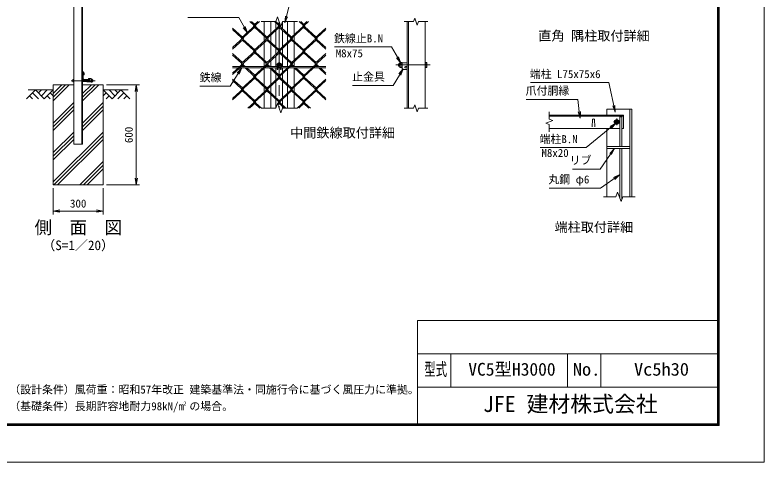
# Model space of a CAD drawing. Units: millimetres at full size. Extents: x -4200 to 4200, y -2970 to 2970.
# Drawn here: x -298 to 4200, y -2970 to -286 of the extents above; entities that cross this region are included whole.
import ezdxf
from ezdxf.enums import TextEntityAlignment as Align

# ---------------------------------------------------------------- set-up
doc = ezdxf.new("R2010")
doc.units = ezdxf.units.MM
doc.header["$LTSCALE"] = 10
doc.linetypes.add('USER1', pattern=[50.8, 31.75, -6.35, 6.35, -6.35])
for name, color, linetype, lineweight in [('0-0_D-STR1', 1, 'Continuous', 18), ('0-1_D-BMK', 2, 'USER1', 13), ('0-2_D-STR-DIM', 7, 'Continuous', 13), ('0-3_D-STR3', 3, 'Continuous', 13), ('0-4_D-BGD', 7, 'Continuous', 18), ('0-5_D-STR4', 7, 'Continuous', 18), ('0-6_D-DCR-HCH', 7, 'Continuous', 13), ('0-7_D-STR-TXT', 7, 'Continuous', 13), ('0-8_0', 7, 'Continuous', 18), ('0-A_D-STR2', 7, 'Continuous', 13), ('0-B_D-TTL', 7, 'Continuous', 18)]:
    doc.layers.add(name, color=color, linetype=linetype, lineweight=lineweight)
doc.layers.add('0-9_D-TTL-TXT', color=7, linetype='Continuous')
doc.styles.add('ＭＳ ゴシック', font='')
doc.styles.get('ＭＳ ゴシック').set_extended_font_data('MS Gothic')

# ---------------------------------------------------------------- blocks, each defined once
blk = doc.blocks.new('_Open')
at = {"layer": '0-8_0'}
blk.add_line((-10, 1.667), (0, 0), dxfattribs=at)
blk.add_lwpolyline([(-10, -1.667), (0, 0), (-10, 0)], dxfattribs=at)

msp = doc.modelspace()

# ---------------------------------------------------------------- linework, layer by layer
at = {"layer": '0-0_D-STR1'}
for p, q in [((54.53, -1061.26), (54.53, 2308.74)), ((104.53, -1061.26), (104.53, 2308.74)), ((108.53, -1061.26), (108.53, 2308.74)), ((1198.93, -404.79), (1198.93, -326.38)), ((1238.93, -397.96), (1238.93, -326.38)), ((1268.93, -333.81), (1268.93, -370.47)), ((1308.93, -327.81), (1308.93, -370.47)), ((1338.93, -397.96), (1338.93, -326.38)), ((1378.93, -404.79), (1378.93, -326.38)), ((2056.34, -846.38), (2056.34, -326.38)), ((2064.34, -846.38), (2064.34, -326.38)), ((2164.34, -846.38), (2164.34, -326.38)), ((1268.93, -379.15), (1268.93, -477.61)), ((1308.93, -379.15), (1308.93, -477.61)), ((1198.93, -443.29), (1198.93, -413.47)), ((1238.93, -450.12), (1238.93, -406.64)), ((1338.93, -450.12), (1338.93, -406.64)), ((1378.93, -443.29), (1378.93, -413.47)), ((1198.93, -557.27), (1198.93, -451.97)), ((1238.93, -550.44), (1238.93, -458.8)), ((1268.93, -486.29), (1268.93, -522.95)), ((1308.93, -486.29), (1308.93, -522.95)), ((1338.93, -550.44), (1338.93, -458.8)), ((1378.93, -557.27), (1378.93, -451.97)), ((1268.93, -531.63), (1268.93, -596.38)), ((1308.93, -531.63), (1308.93, -596.38)), ((1198.93, -595.77), (1198.93, -565.95)), ((1238.93, -596.38), (1238.93, -559.12)), ((1338.93, -596.38), (1338.93, -559.12)), ((1378.93, -595.77), (1378.93, -565.95)), ((118.53, -635.53), (108.53, -623.03)), ((1198.93, -709.75), (1198.93, -604.45)), ((1238.93, -702.92), (1238.93, -611.28)), ((1268.93, -604.38), (1268.93, -630.09)), ((1308.93, -604.38), (1308.93, -630.09)), ((1338.93, -702.92), (1338.93, -611.28)), ((1378.93, -709.75), (1378.93, -604.38)), ((109.53, -636.26), (108.53, -636.26)), ((108.53, -671.26), (108.53, -636.26)), ((111.53, -668.76), (111.53, -638.26)), ((115.53, -646.53), (115.53, -636.65)), ((115.53, -646.53), (118.53, -646.53)), ((146.53, -673.26), (116.03, -673.26)), ((118.53, -646.53), (118.53, -635.53)), ((1268.93, -638.77), (1268.93, -675.43)), ((1308.93, -638.77), (1308.93, -675.43)), ((148.53, -676.26), (113.53, -676.26)), ((148.53, -675.26), (148.53, -676.26)), ((1198.93, -748.25), (1198.93, -718.43)), ((1238.93, -755.08), (1238.93, -711.6)), ((1268.93, -684.11), (1268.93, -782.57)), ((1308.93, -684.11), (1308.93, -782.57)), ((1338.93, -755.08), (1338.93, -711.6)), ((1378.93, -748.25), (1378.93, -718.43)), ((1198.93, -846.38), (1198.93, -756.93)), ((1238.93, -846.38), (1238.93, -763.76)), ((1338.93, -846.38), (1338.93, -763.76)), ((1378.93, -846.38), (1378.93, -756.93)), ((1268.93, -791.25), (1268.93, -844.95)), ((1308.93, -791.25), (1308.93, -827.91)), ((1308.93, -836.59), (1308.93, -847.81)), ((3256, -888.2), (3256, -852.2)), ((3256, -852.2), (3406, -852.2)), ((3394, -852.2), (3394, -1378.2)), ((3406, -852.2), (3406, -1378.2)), ((3356, -888.2), (2910, -888.2)), ((3356, -894.2), (2910, -894.2)), ((3356, -968.2), (3356, -888.2)), ((3170, -914.45), (3168.5, -957.45)), ((3182, -914.45), (3183.5, -957.45)), ((3333.27, -968.2), (2910, -968.2)), ((3256, -1378.2), (3256, -968.2)), ((3356, -968.2), (3345.27, -968.2)), ((108.53, -1061.26), (54.53, -1061.26)), ((3256, -1076.2), (3394, -1076.2)), ((3256, -1088.2), (3394, -1088.2))]:
    msp.add_line(p, q, dxfattribs=at)
msp.add_lwpolyline([(115.53, -636.65), (108.53, -627.6), (108.53, -623.03)], dxfattribs=at)
for centre, radius, start, end in [((113.53, -671.26), 5, 180, 270), ((109.53, -638.26), 2, 0, 90), ((116.03, -668.76), 4.5, 180, 270), ((146.53, -675.26), 2, 0, 90), ((3176, -916.95), 6.5, 22.61986, 157.38014)]:
    msp.add_arc(centre, radius, start, end, dxfattribs=at)
at = {"layer": '0-1_D-BMK'}
for p, q in [((1288.93, -326.38), (1288.93, -846.38)), ((1308.93, -586.38), (1268.93, -586.38)), ((1988.35, -586.38), (2194.34, -586.38)), ((182.76, -680.76), (39.53, -680.76)), ((3336, -928.2), (3296, -928.2)), ((3316, -948.2), (3316, -908.2))]:
    msp.add_line(p, q, dxfattribs=at)
at = {"layer": '0-2_D-STR-DIM'}
for p, q in [((1268.41, -326.38), (1179.93, -326.38)), ((1397.93, -326.38), (1309.46, -326.38)), ((2039.84, -326.38), (2094.95, -326.38)), ((2125.73, -326.38), (2180.84, -326.38)), ((251.53, -706.26), (450.54, -706.26)), ((430.54, -1306.26), (430.54, -706.26)), ((1268.41, -846.38), (1179.93, -846.38)), ((1397.93, -846.38), (1309.46, -846.38)), ((2039.84, -846.38), (2094.95, -846.38)), ((2125.73, -846.38), (2180.84, -846.38)), ((2910, -867.94), (2910, -912.54)), ((2910, -943.33), (2910, -987.94)), ((-68.47, -1326.26), (-68.47, -1483.57)), ((231.53, -1326.26), (231.53, -1483.57)), ((251.53, -1306.26), (450.54, -1306.26)), ((3310.48, -1378.2), (3236, -1378.2)), ((3426, -1378.2), (3351.52, -1378.2)), ((-68.47, -1463.57), (231.53, -1463.57))]:
    msp.add_line(p, q, dxfattribs=at)
for points in [[(1268.41, -326.38), (1278.67, -298.19), (1299.2, -354.57), (1309.46, -326.38)], [(2125.73, -326.38), (2118.04, -347.52), (2102.64, -305.23), (2094.95, -326.38)], [(1268.41, -846.38), (1278.67, -818.19), (1299.2, -874.57), (1309.46, -846.38)], [(2125.73, -846.38), (2118.04, -867.52), (2102.64, -825.23), (2094.95, -846.38)], [(2910, -912.54), (2931.14, -920.24), (2888.86, -935.63), (2910, -943.33)], [(3351.52, -1378.2), (3341.26, -1406.39), (3320.74, -1350.01), (3310.48, -1378.2)]]:
    msp.add_lwpolyline(points, dxfattribs=at)
at = {"layer": '0-3_D-STR3'}
for p, q in [((1288.93, -571.37), (1275.93, -578.87)), ((1275.93, -578.87), (1275.93, -593.88)), ((1301.93, -578.87), (1288.93, -571.37)), ((1301.93, -593.88), (1301.93, -578.87)), ((2006.74, -578.38), (2004.34, -580.78)), ((2004.34, -580.78), (2004.34, -591.98)), ((2013.34, -578.38), (2006.74, -578.38)), ((2013.34, -598.88), (2013.34, -573.88)), ((2026.34, -578.87), (2014.79, -578.87)), ((2026.34, -601.39), (2026.34, -571.37)), ((2026.34, -574.38), (2026.34, -614.38)), ((2026.34, -574.38), (2056.34, -574.38)), ((2164.34, -571.37), (2164.34, -601.39)), ((2164.34, -571.37), (2173.55, -571.37)), ((2164.34, -578.87), (2173.55, -578.87)), ((2174.94, -573.78), (2173.55, -571.37)), ((2174.94, -573.78), (2174.94, -598.98)), ((1050.82, -596.38), (1008.93, -596.38)), ((1042.09, -604.38), (1008.93, -604.38)), ((1189.54, -604.38), (1051.56, -604.38)), ((1198.27, -596.38), (1060.29, -596.38)), ((1276.43, -604.38), (1199.02, -604.38)), ((1276.43, -596.38), (1207.75, -596.38)), ((1275.93, -593.88), (1288.93, -601.39)), ((1276.43, -594.17), (1276.43, -614.38)), ((1276.43, -614.38), (1280.43, -614.38)), ((1280.43, -596.48), (1280.43, -614.38)), ((1297.43, -604.38), (1280.43, -604.38)), ((1288.93, -601.39), (1301.93, -593.88)), ((1297.43, -596.48), (1297.43, -614.38)), ((1297.43, -614.38), (1301.43, -614.38)), ((1301.43, -594.17), (1301.43, -614.38)), ((1345.73, -596.38), (1301.43, -596.38)), ((1337, -604.38), (1301.43, -604.38)), ((1484.45, -604.38), (1346.47, -604.38)), ((1493.18, -596.38), (1355.2, -596.38)), ((1568.93, -604.38), (1493.93, -604.38)), ((1568.93, -596.38), (1502.66, -596.38)), ((2013.34, -594.38), (2006.74, -594.38)), ((2026.34, -593.88), (2014.79, -593.88)), ((2026.34, -614.38), (2056.34, -614.38)), ((2046.84, -595.38), (2056.34, -595.38)), ((2046.84, -604.38), (2056.34, -604.38)), ((2056.34, -604.38), (2056.34, -614.38)), ((2164.34, -593.88), (2173.55, -593.88)), ((2164.34, -601.39), (2173.55, -601.39)), ((2174.94, -598.98), (2173.55, -601.39)), ((49.23, -674.46), (49.92, -673.25)), ((49.23, -687.06), (49.23, -674.46)), ((54.53, -673.25), (49.92, -673.25)), ((54.53, -688.26), (54.53, -673.25)), ((158.78, -666.76), (143.78, -666.76)), ((143.78, -671.76), (143.78, -666.76)), ((148.53, -671.76), (143.78, -671.76)), ((158.78, -686.76), (158.78, -666.76)), ((158.78, -686.99), (158.78, -674.65)), ((158.78, -686.99), (158.78, -674.65)), ((159.78, -672.66), (164.28, -672.66)), ((165.28, -686.99), (165.28, -674.65)), ((165.28, -686.99), (165.28, -674.65)), ((49.23, -687.06), (49.92, -688.26)), ((54.53, -677.01), (49.92, -677.01)), ((54.53, -684.51), (49.92, -684.51)), ((54.53, -688.26), (49.92, -688.26)), ((108.53, -676.76), (133.78, -676.76)), ((108.53, -677.51), (133.78, -677.51)), ((108.53, -684.01), (133.78, -684.01)), ((108.53, -684.76), (133.78, -684.76)), ((148.53, -676.26), (133.78, -676.26)), ((133.78, -686.76), (133.78, -676.26)), ((158.78, -686.76), (133.78, -686.76)), ((164.28, -676.71), (159.78, -676.71)), ((164.28, -684.81), (159.78, -684.81)), ((159.78, -688.86), (164.28, -688.86)), ((3333.27, -898.2), (3333.27, -1076.2)), ((3345.27, -898.2), (3333.27, -898.2)), ((3345.27, -898.2), (3345.27, -1076.2)), ((3333.27, -1088.2), (3333.27, -1384.42)), ((3345.27, -1088.2), (3345.27, -1395.38))]:
    msp.add_line(p, q, dxfattribs=at)
for points in [[(2006.74, -578.38), (2006.74, -594.38), (2004.34, -591.98)], [(2026.34, -571.37), (2014.79, -571.37), (2013.34, -573.88)], [(2026.34, -601.39), (2014.79, -601.39), (2013.34, -598.88)]]:
    msp.add_lwpolyline(points, dxfattribs=at)
msp.add_lwpolyline([(3329, -920.69), (3316, -913.19), (3303, -920.69), (3303, -935.7), (3316, -943.21), (3329, -935.7)], close=True, dxfattribs=at)
for centre, radius in [((1288.93, -586.38), 12.5), ((1288.93, -586.38), 8), ((1288.93, -586.38), 5.6), ((3316, -928.2), 12.5), ((3316, -928.2), 8), ((3316, -928.2), 5.6)]:
    msp.add_circle(centre, radius, dxfattribs=at)
for centre, radius, start, end in [((2020.27, -575.12), 6.64, 145.61586, 214.38414), ((2038.47, -586.38), 24.84, 162.4121, 197.5879), ((2168.06, -575.12), 6.64, 325.61585, 34.38415), ((2149.87, -586.38), 24.84, 342.4121, 17.5879), ((2020.27, -597.64), 6.64, 145.61584, 214.38415), ((2046.84, -599.88), 4.5, 90, 270), ((2168.06, -597.64), 6.64, 325.61585, 34.38415), ((52.67, -675.13), 3.32, 145.61585, 214.38415), ((148.53, -674.01), 2.25, 270, 90), ((161.33, -674.68), 2.55, 127.42505, 232.57495), ((162.73, -674.68), 2.55, 307.42505, 52.57495), ((165.65, -673.81), 0.5, 196.57981, 262.83194), ((164.78, -680.76), 6.5, 277.16806, 82.83194), ((61.76, -680.76), 12.42, 162.4121, 197.5879), ((52.67, -686.39), 3.32, 145.61585, 214.38415), ((167.48, -680.76), 8.7, 152.26063, 207.73937), ((161.32, -686.83), 2.54, 127.21089, 232.78911), ((156.58, -680.76), 8.7, 332.26063, 27.73937), ((162.74, -686.83), 2.54, 307.21089, 52.78911), ((165.65, -687.7), 0.5, 97.16806, 170.16084)]:
    msp.add_arc(centre, radius, start, end, dxfattribs=at)
at = {"layer": '0-4_D-BGD'}
for p, q in [((-218.47, -736.26), (-68.47, -736.26)), ((381.53, -736.26), (231.53, -736.26))]:
    msp.add_line(p, q, dxfattribs=at)
at = {"layer": '0-5_D-STR4'}
for p, q in [((-68.47, -706.26), (-68.47, -1306.26)), ((54.53, -706.26), (-68.47, -706.26)), ((231.53, -706.26), (108.53, -706.26)), ((231.53, -706.26), (231.53, -1306.26)), ((231.53, -1306.26), (-68.47, -1306.26))]:
    msp.add_line(p, q, dxfattribs=at)
at = {"layer": '0-6_D-DCR-HCH'}
for p, q in [((-68.47, -802.75), (28.02, -706.26)), ((-68.47, -780.66), (5.93, -706.26)), ((-68.47, -758.56), (-16.17, -706.26)), ((108.53, -802.53), (204.8, -706.26)), ((108.53, -780.43), (182.7, -706.26)), ((108.53, -758.34), (160.61, -706.26)), ((-174.9, -736.26), (-228.11, -789.47)), ((-192.63, -754), (-157, -789.47)), ((-174.9, -736.26), (-121.68, -789.47)), ((-157.16, -754), (-139.42, -736.26)), ((-139.42, -771.73), (-103.95, -736.26)), ((-121.68, -789.47), (-68.47, -736.26)), ((-86.21, -754), (-68.47, -771.65)), ((284.74, -789.47), (231.53, -736.26)), ((249.27, -754), (231.53, -771.65)), ((302.48, -771.73), (267, -736.26)), ((337.95, -736.26), (284.74, -789.47)), ((320.31, -754.09), (302.48, -736.26)), ((355.69, -754), (320.05, -789.47)), ((337.95, -736.26), (391.16, -789.47)), ((-210.37, -771.73), (-192.55, -789.47)), ((-103.95, -771.73), (-86.13, -789.47)), ((267, -771.73), (249.18, -789.47)), ((373.43, -771.73), (355.61, -789.47)), ((-68.47, -935.34), (54.53, -812.34)), ((-68.47, -957.43), (54.53, -834.43)), ((108.53, -935.11), (231.53, -812.11)), ((108.53, -957.21), (231.53, -834.21)), ((-68.47, -979.53), (54.53, -856.53)), ((108.53, -979.31), (231.53, -856.31)), ((-68.47, -1288.89), (231.53, -988.89)), ((-68.47, -1112.11), (54.53, -989.11)), ((-68.47, -1134.21), (54.53, -1011.21)), ((-68.47, -1156.31), (54.53, -1033.31)), ((-63.74, -1306.26), (231.53, -1010.99)), ((-41.65, -1306.26), (231.53, -1033.08)), ((90.94, -1306.26), (231.53, -1165.67)), ((113.03, -1306.26), (231.53, -1187.76)), ((135.13, -1306.26), (231.53, -1209.86))]:
    msp.add_line(p, q, dxfattribs=at)
at = {"layer": '0-7_D-STR-TXT'}
for points in [[(1529.65, -214.5), (1352.33, -214.5), (1323.53, -332.54)], [(740.39, -301.77), (1045.88, -301.77), (1097.57, -392.71)], [(1620.13, -478.45), (1962.94, -478.45), (2018.55, -573.35)], [(813.12, -714.35), (993.99, -714.35), (1062.89, -606.06)], [(1729.84, -709.69), (1973.65, -709.69), (2032.53, -611.49)], [(2796.79, -692.25), (3267.76, -692.25), (3306.32, -867.39)], [(2772.47, -793.41), (3081.51, -793.41), (3094.95, -904.47)], [(2855.6, -1082.88), (3131.91, -1082.88), (3308.8, -937.64)], [(3048.99, -1211.36), (3216.66, -1211.36), (3300.6, -1089.84)], [(2909.2, -1326.88), (3217.23, -1326.88), (3331.63, -1245.69)]]:
    msp.add_lwpolyline(points, dxfattribs=at)
at = {"layer": '0-A_D-STR2'}
for p, q in [((1146.22, -356.48), (1008.93, -482.28)), ((1169.6, -326.38), (1063.01, -424.04)), ((1136.74, -347.8), (1113.36, -326.38)), ((1141.48, -343.46), (1122.84, -326.38)), ((1293.67, -356.48), (1136.74, -500.28)), ((1160.36, -326.38), (1136.86, -347.91)), ((1215.21, -419.7), (1146.22, -356.48)), ((1295.97, -345.7), (1210.47, -424.04)), ((1284.2, -347.8), (1260.82, -326.38)), ((1288.93, -343.46), (1268.88, -325.09)), ((1293.6, -339.19), (1284.2, -347.8)), ((1441.13, -356.48), (1284.2, -500.28)), ((1362.66, -419.7), (1293.67, -356.48)), ((1464.51, -326.38), (1357.93, -424.04)), ((1431.65, -347.8), (1408.27, -326.38)), ((1436.39, -343.46), (1417.75, -326.38)), ((1455.03, -326.38), (1431.65, -347.8)), ((1510.12, -419.7), (1441.13, -356.48)), ((1067.75, -419.7), (1008.93, -365.8)), ((1063.01, -424.04), (1008.93, -374.49)), ((1210.47, -424.04), (1141.48, -360.82)), ((1357.93, -424.04), (1288.93, -360.82)), ((1568.93, -374.49), (1431.65, -500.28)), ((1505.38, -424.04), (1436.39, -360.82)), ((1568.93, -365.8), (1505.38, -424.04)), ((1072.49, -432.72), (1008.93, -490.96)), ((1219.94, -432.72), (1063.01, -576.52)), ((1136.74, -500.28), (1067.75, -437.06)), ((1141.48, -495.94), (1072.49, -432.72)), ((1367.4, -432.72), (1210.47, -576.52)), ((1284.2, -500.28), (1215.21, -437.06)), ((1288.93, -495.94), (1219.94, -432.72)), ((1514.85, -432.72), (1357.93, -576.52)), ((1431.65, -500.28), (1363.08, -437.44)), ((1436.39, -495.94), (1367.4, -432.72)), ((1568.93, -490.96), (1510.12, -437.06)), ((1568.93, -482.28), (1514.85, -432.72)), ((1146.22, -508.96), (1008.93, -634.76)), ((1067.75, -572.18), (1008.93, -518.28)), ((1063.01, -576.52), (1008.93, -526.96)), ((1293.67, -508.96), (1136.74, -652.76)), ((1210.47, -576.52), (1141.48, -513.3)), ((1215.21, -572.18), (1146.22, -508.96)), ((1441.13, -508.96), (1284.2, -652.76)), ((1357.93, -576.52), (1288.93, -513.3)), ((1362.66, -572.18), (1293.67, -508.96)), ((1568.93, -526.96), (1431.65, -652.76)), ((1505.38, -576.52), (1436.39, -513.3)), ((1510.12, -572.18), (1441.13, -508.96)), ((1568.93, -518.28), (1505.38, -576.52)), ((1072.49, -585.2), (1008.93, -643.44)), ((1219.94, -585.2), (1063.01, -729)), ((1075.21, -596.38), (1067.75, -589.54)), ((1084.68, -596.38), (1072.49, -585.2)), ((1136.74, -652.76), (1083.94, -604.38)), ((1141.48, -648.42), (1093.42, -604.38)), ((1367.4, -585.2), (1210.47, -729)), ((1222.67, -596.38), (1215.21, -589.54)), ((1232.14, -596.38), (1219.94, -585.2)), ((1284.2, -652.76), (1231.4, -604.38)), ((1288.93, -648.42), (1240.87, -604.38)), ((1514.85, -585.2), (1357.93, -729)), ((1370.12, -596.38), (1362.66, -589.54)), ((1379.6, -596.38), (1367.4, -585.2)), ((1431.65, -652.76), (1378.85, -604.38)), ((1436.39, -648.42), (1388.33, -604.38)), ((1517.58, -596.38), (1510.12, -589.54)), ((1527.05, -596.38), (1514.85, -585.2)), ((1568.93, -643.44), (1526.31, -604.38)), ((1568.93, -634.76), (1535.78, -604.38)), ((1146.22, -661.44), (1008.93, -787.24)), ((1067.75, -724.66), (1008.93, -670.76)), ((1293.67, -661.44), (1136.74, -805.24)), ((1210.47, -729), (1141.48, -665.78)), ((1215.21, -724.66), (1146.22, -661.44)), ((1441.13, -661.44), (1284.2, -805.24)), ((1357.93, -729), (1288.93, -665.78)), ((1362.66, -724.66), (1293.67, -661.44)), ((1505.38, -729), (1436.39, -665.78)), ((1510.12, -724.66), (1441.13, -661.44)), ((1568.93, -670.76), (1505.38, -729)), ((1063.01, -729), (1008.93, -679.44)), ((1568.93, -679.44), (1431.65, -805.24)), ((1072.49, -737.68), (1008.93, -795.92)), ((1136.74, -805.24), (1067.75, -742.02)), ((1141.48, -800.9), (1072.49, -737.68)), ((1219.94, -737.68), (1101.32, -846.38)), ((1284.2, -805.24), (1215.21, -742.02)), ((1288.93, -800.9), (1219.94, -737.68)), ((1367.4, -737.68), (1278.89, -818.78)), ((1431.65, -805.24), (1362.66, -742.02)), ((1436.39, -800.9), (1367.4, -737.68)), ((1514.85, -737.68), (1396.23, -846.38)), ((1568.93, -795.92), (1510.12, -742.02)), ((1568.93, -787.24), (1514.85, -737.68)), ((1146.22, -813.92), (1110.79, -846.38)), ((1172.16, -846.38), (1141.48, -818.26)), ((1181.64, -846.38), (1146.22, -813.92)), ((1293.67, -813.92), (1281.26, -825.29)), ((1319.62, -846.38), (1288.93, -818.26)), ((1329.09, -846.38), (1293.67, -813.92)), ((1441.13, -813.92), (1405.71, -846.38)), ((1467.07, -846.38), (1436.39, -818.26)), ((1476.55, -846.38), (1441.13, -813.92))]:
    msp.add_line(p, q, dxfattribs=at)
for centre, start, end in [((1141.59, -352.26), 137.5, 222.5), ((1141.59, -352.26), 317.5, 42.5), ((1289.04, -352.26), 137.5, 222.5), ((1289.04, -352.26), 317.5, 42.5), ((1436.5, -352.26), 137.5, 222.5), ((1436.5, -352.26), 317.5, 42.5), ((1067.75, -428.38), 137.5, 222.5), ((1067.75, -428.38), 317.5, 42.5), ((1215.21, -428.38), 137.5, 222.5), ((1215.21, -428.38), 317.5, 42.5), ((1362.66, -428.38), 137.5, 222.5), ((1362.66, -428.38), 317.5, 42.5), ((1510.22, -428.5), 137.5, 222.5), ((1510.22, -428.5), 317.5, 42.5), ((1141.47, -504.63), 137.5, 222.5), ((1141.47, -504.63), 317.5, 42.5), ((1288.92, -504.63), 137.5, 222.5), ((1288.92, -504.63), 317.5, 42.5), ((1436.38, -504.63), 137.5, 222.5), ((1436.38, -504.63), 317.5, 42.5), ((1067.75, -580.86), 137.5, 222.5), ((1067.75, -580.86), 317.5, 42.5), ((1215.21, -580.86), 137.5, 222.5), ((1215.21, -580.86), 317.5, 42.5), ((1362.66, -580.86), 137.5, 222.5), ((1362.66, -580.86), 317.5, 42.5), ((1510.22, -580.98), 137.5, 222.5), ((1510.22, -580.98), 317.5, 42.5), ((1141.47, -657.11), 137.5, 222.5), ((1141.47, -657.11), 317.5, 42.5), ((1289.05, -657.21), 137.5, 222.5), ((1289.05, -657.21), 317.5, 42.5), ((1436.51, -657.21), 137.5, 222.5), ((1436.51, -657.21), 317.5, 42.5), ((1067.87, -733.45), 137.5, 222.5), ((1067.87, -733.45), 317.5, 42.5), ((1215.33, -733.45), 137.5, 222.5), ((1215.33, -733.45), 317.5, 42.5), ((1362.78, -733.45), 137.5, 222.5), ((1362.78, -733.45), 317.5, 42.5), ((1510.34, -733.57), 137.5, 222.5), ((1510.34, -733.57), 317.5, 42.5), ((1141.47, -809.59), 137.5, 222.5), ((1141.47, -809.59), 317.5, 42.5), ((1289.05, -809.69), 137.5, 222.5), ((1289.05, -809.69), 317.5, 42.5), ((1436.51, -809.69), 137.5, 222.5), ((1436.51, -809.69), 317.5, 42.5)]:
    msp.add_arc(centre, 6.42, start, end, dxfattribs=at)
at = {"layer": '0-B_D-TTL'}
for p, q in [((2120, -2120), (2120, -2740)), ((2120, -2120), (3920, -2120)), ((2120, -2320), (3920, -2320)), ((2320, -2320), (2320, -2520)), ((3020, -2320), (3020, -2520)), ((3220, -2320), (3220, -2520)), ((2120, -2520), (3920, -2520))]:
    msp.add_line(p, q, dxfattribs=at)
at = {"layer": '0-B_D-TTL', "color": 2}
msp.add_lwpolyline([(-4200, 2970), (4200, 2970), (4200, -2970), (-4200, -2970)], close=True, dxfattribs=at)
at = {"layer": '0-B_D-TTL'}
for points in [[(-3930, 2750), (3930, 2750), (3930, -2750), (-3930, -2750)], [(-3927.5, 2747.5), (3927.5, 2747.5), (3927.5, -2747.5), (-3927.5, -2747.5)], [(-3925, 2745), (3925, 2745), (3925, -2745), (-3925, -2745)], [(-3922.5, 2742.5), (3922.5, 2742.5), (3922.5, -2742.5), (-3922.5, -2742.5)], [(-3920, 2740), (3920, 2740), (3920, -2740), (-3920, -2740)]]:
    msp.add_lwpolyline(points, close=True, dxfattribs=at)

# ---------------------------------------------------------------- block references
at = {"layer": '0-2_D-STR-DIM', "xscale": 4, "yscale": 4}
for p, rotation in [((430.54, -706.26), 90), ((430.54, -1306.26), 270), ((-68.47, -1463.57), 180)]:
    msp.add_blockref('_Open', p, dxfattribs=dict(at, rotation=rotation))
msp.add_blockref('_Open', (231.53, -1463.57), dxfattribs=at)
at = {"layer": '0-7_D-STR-TXT', "xscale": 4, "yscale": 4}
for p, rotation in [((1323.05, -334.48), 256.28935), ((1098.56, -394.45), 299.61327), ((2019.56, -575.07), 300.37182), ((1063.96, -604.38), 57.53248), ((2033.56, -609.78), 59.05204), ((3306.75, -869.35), 282.41679), ((3095.19, -906.46), 276.90146), ((3310.34, -936.37), 39.38905), ((3301.73, -1088.2), 55.36729), ((3333.27, -1244.54), 35.3607)]:
    msp.add_blockref('_Open', p, dxfattribs=dict(at, rotation=rotation))

# ---------------------------------------------------------------- texts
at = {"layer": '0-2_D-STR-DIM', "style": 'ＭＳ ゴシック'}
msp.add_text('600', height=48.09, rotation=90, dxfattribs=at).set_placement((423.79, -1055.52), align=Align.BOTTOM_LEFT)
msp.add_text('300', height=48.09, dxfattribs=at).set_placement((32.64, -1456.83), align=Align.BOTTOM_LEFT)
at = {"layer": '0-7_D-STR-TXT', "style": 'ＭＳ ゴシック'}
for s, p in [('鉄線止B.N', (1617.85, -465.61)), ('M8x75', (1628.04, -554.85)), ('止金具', (1726.54, -695.45)), ('端柱 L75x75x6', (2792.98, -679.66)), ('鉄線', (810.83, -699.99)), ('爪付胴縁', (2768.4, -779.43)), ('端柱B.N', (2851.79, -1070.29)), ('M8x20', (2863.51, -1153.11)), ('リブ', (3032.75, -1197)), ('丸鋼 φ6', (2904.88, -1312.01))]:
    msp.add_text(s, height=48.09, dxfattribs=at).set_placement(p, align=Align.BOTTOM_LEFT)
at = {"layer": '0-9_D-TTL-TXT', "style": 'ＭＳ ゴシック'}
for s, height, p in [('直角 隅柱取付詳細', 57.7, (2844.65, -457.53)), ('中間鉄線取付詳細', 57.7, (1354.71, -1039.29)), ('側\u3000面\u3000図', 76.98, (-180.23, -1623.2)), ('端柱取付詳細', 57.7, (2942.11, -1605.78)), ('（S=1／20）', 57.7, (-134.75, -1715.17)), ('VC5型H3000', 76.98, (2424.4, -2474.8)), ('（設計条件）風荷重：昭和57年改正 建築基準法・同施行令に基づく風圧力に準拠。', 48.09, (-332.45, -2573.6)), ('JFE 建材株式会社', 96.19, (2512.38, -2698.5)), ('（基礎条件）長期許容地耐力98kN/m の場合。', 48.09, (-332.45, -2673.6)), ('2', 24.05, (713.02, -2637.79))]:
    msp.add_text(s, height=height, dxfattribs=at).set_placement(p, align=Align.BOTTOM_LEFT)
for s, width, p in [('型式', 0.65, (2160.27, -2474.8)), ('No.', 1.05, (3052, -2474.8)), ('Vc5h30', 1.05, (3419.33, -2474.8))]:
    msp.add_text(s, height=76.98, dxfattribs=dict(at, width=width)).set_placement(p, align=Align.BOTTOM_LEFT)

doc.saveas('drawing.dxf')
